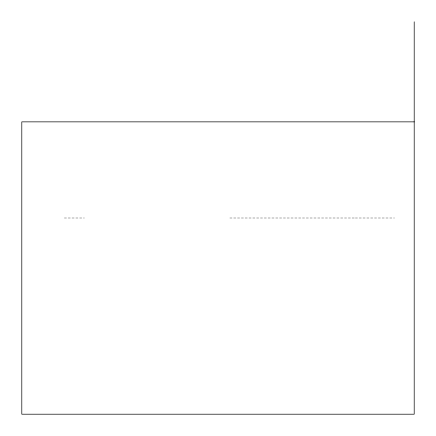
<?xml version="1.0" encoding="UTF-8"?>
<svg xmlns="http://www.w3.org/2000/svg" width="436" height="436" viewBox="0 0 436 436"><rect width="100%" height="100%" fill="white"/><g stroke="black" fill="none" stroke-linecap="round" stroke-linejoin="round"><path stroke-width="0.33" stroke-dasharray="2.18 1.64" d="M64.337 218L84.41 218M229.843 218L354.533 218M355.345 218L394.536 218"/><path stroke-width="0.65" d="M414.2 121.862L21.8 121.862L21.8 414.2L414.2 414.2L414.2 21.8"/></g></svg>
